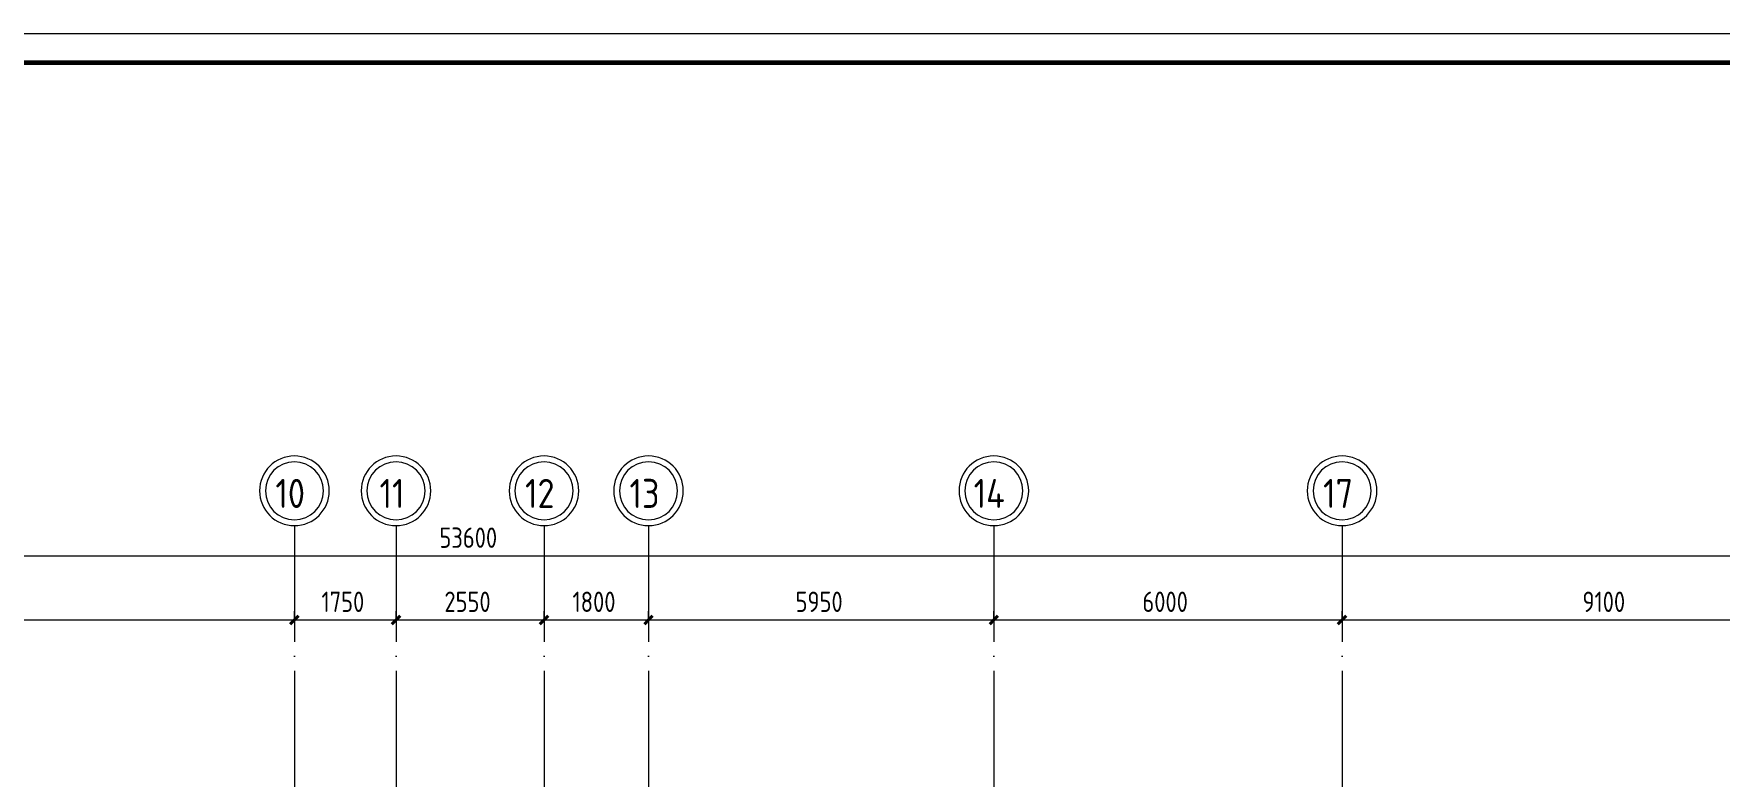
# Model space of a CAD drawing. Header units: millimetres. Extents: x -421858 to 614926, y -468665 to 141641.
# Drawn here: x 126935 to 155991, y 29363 to 42184 of the extents above; entities that cross this region are included whole.
import ezdxf

# ---------------------------------------------------------------- set-up
doc = ezdxf.new("R2010")
doc.units = ezdxf.units.MM
doc.linetypes.add('ADSK_Линия сетки', pattern=[25, 20, -2.5, 0, -2.5])
for name, color, linetype, lineweight in [('Оси', 252, 'Continuous', 9), ('ОФ_рамка', 8, 'Continuous', 60), ('Размеры', 7, 'Continuous', 9)]:
    doc.layers.add(name, color=color, linetype=linetype, lineweight=lineweight)
doc.styles.add('GOST Common_1', font='', dxfattribs={"height": 250})
doc.styles.add('GOST Common_3', font='', dxfattribs={"height": 3.5})
doc.styles.get('GOST Common_1').set_extended_font_data('GOST type B')
doc.styles.get('GOST Common_3').set_extended_font_data('GOST 2.304 type A')

# ---------------------------------------------------------------- blocks, each defined once
blk = doc.blocks.new('2 этаж')
at = {"layer": 'Оси', "color": 251, "linetype": 'ADSK_Линия сетки', "ltscale": 100, "true_color": 0x636466}
for p, q in [((131426, 33713), (131426, -32263)), ((133176, 33713), (133176, -32263)), ((135726, 33713), (135726, -32263)), ((137526, 33713), (137526, -32263)), ((143476, 33713), (143476, -30993)), ((149476, 33713), (149476, -32263))]:
    blk.add_line(p, q, dxfattribs=at)
at = {"layer": 'Оси', "color": 251, "lineweight": 20, "true_color": 0x636466}
for centre, radius, start, end in [((131426, 34313), 600, 0, 180), ((133176, 34313), 600, 0, 180), ((135726, 34313), 600, 0, 180), ((137526, 34313), 600, 0, 180), ((143476, 34313), 600, 0, 180), ((149476, 34313), 600, 0, 180), ((131426, 34313), 500, 0, 180), ((133176, 34313), 500, 0, 180), ((135726, 34313), 500, 0, 180), ((137526, 34313), 500, 0, 180), ((143476, 34313), 500, 0, 180), ((149476, 34313), 500, 0, 180), ((131426, 34313), 600, 180, 0), ((131426, 34313), 500, 180, 0), ((133176, 34313), 600, 180, 0), ((133176, 34313), 500, 180, 0), ((135726, 34313), 600, 180, 0), ((135726, 34313), 500, 180, 0), ((137526, 34313), 600, 180, 0), ((137526, 34313), 500, 180, 0), ((143476, 34313), 600, 180, 0), ((143476, 34313), 500, 180, 0), ((149476, 34313), 600, 180, 0), ((149476, 34313), 500, 180, 0)]:
    blk.add_arc(centre, radius, start, end, dxfattribs=at)
at = {"layer": 'Размеры', "color": 251, "lineweight": 20, "true_color": 0x636466}
for p, q in [((107526, 33194), (161426, 33194)), ((107526, 32090), (131426, 32090)), ((131426, 32090), (131426, 32240)), ((131426, 32090), (131426, 32240)), ((131426, 32090), (131426, 32040)), ((131426, 32090), (133176, 32090)), ((131426, 32090), (131426, 32040)), ((133176, 32090), (133176, 32240)), ((133176, 32090), (133176, 32240)), ((133176, 32090), (133176, 32040)), ((133176, 32090), (135726, 32090)), ((133176, 32090), (133176, 32040)), ((135726, 32090), (135726, 32240)), ((135726, 32090), (135726, 32240)), ((135726, 32090), (135726, 32040)), ((135726, 32090), (137526, 32090)), ((135726, 32090), (135726, 32040)), ((137526, 32090), (137526, 32240)), ((137526, 32090), (137526, 32240)), ((137526, 32090), (137526, 32040)), ((137526, 32090), (143476, 32090)), ((137526, 32090), (137526, 32040)), ((143476, 32090), (143476, 32240)), ((143476, 32090), (143476, 32240)), ((143476, 32090), (143476, 32040)), ((143476, 32090), (149476, 32090)), ((143476, 32090), (143476, 32040)), ((149476, 32090), (149476, 32240)), ((149476, 32090), (149476, 32240)), ((149476, 32090), (149476, 32040)), ((149476, 32090), (158576, 32090)), ((149476, 32090), (149476, 32040))]:
    blk.add_line(p, q, dxfattribs=at)
at = {"layer": 'Размеры', "color": 251, "lineweight": 40, "true_color": 0x636466}
for p, q in [((131426, 32090), (131355, 32019)), ((131426, 32090), (131355, 32019)), ((131426, 32090), (131497, 32161)), ((131426, 32090), (131497, 32161)), ((133176, 32090), (133105, 32019)), ((133176, 32090), (133105, 32019)), ((133176, 32090), (133247, 32161)), ((133176, 32090), (133247, 32161)), ((135726, 32090), (135655, 32019)), ((135726, 32090), (135655, 32019)), ((135726, 32090), (135797, 32161)), ((135726, 32090), (135797, 32161)), ((137526, 32090), (137455, 32019)), ((137526, 32090), (137455, 32019)), ((137526, 32090), (137597, 32161)), ((137526, 32090), (137597, 32161)), ((143476, 32090), (143405, 32019)), ((143476, 32090), (143405, 32019)), ((143476, 32090), (143547, 32161)), ((143476, 32090), (143547, 32161)), ((149476, 32090), (149405, 32019)), ((149476, 32090), (149405, 32019)), ((149476, 32090), (149547, 32161)), ((149476, 32090), (149547, 32161))]:
    blk.add_line(p, q, dxfattribs=at)
at = {"layer": 'Оси', "color": 251, "true_color": 0x636466, "style": 'GOST Common_1', "width": 0.9}
for s, p in [('10', (131099, 34018)), ('11', (132893, 34018)), ('12', (135399, 34018)), ('13', (137199, 34018)), ('14', (143128, 34018)), ('17', (149149, 34018))]:
    blk.add_text(s, height=500, dxfattribs=at).set_placement(p)
at = {"layer": 'Размеры', "color": 251, "lineweight": 20, "true_color": 0x636466, "char_height": 350, "attachment_point": 1, "line_spacing_factor": 1.022761, "style": 'GOST Common_3'}
for s, insert, width in [('53600', (133924, 33681), 1324.48), ('1750', (131892, 32577), 980.83), ('2550', (134010, 32577), 1059.58), ('1800', (136217, 32577), 980.83), ('5950', (140060, 32577), 1059.58), ('6000', (146035, 32577), 1059.58), ('9100', (153617, 32577), 980.83)]:
    blk.add_mtext(s, dxfattribs=dict(at, insert=insert, width=width))
blk = doc.blocks.new('А0')
at = {"layer": 'ОФ_рамка', "color": 0, "linetype": 'Continuous', "lineweight": 5, "ltscale": 100}
blk.add_lwpolyline([(341068, -309617), (222168, -309617)], dxfattribs=at)
at = {"layer": 'ОФ_рамка', "color": 0, "linetype": 'Continuous', "ltscale": 100}
blk.add_lwpolyline([(340568, -310117), (224168, -310117)], dxfattribs=at)

msp = doc.modelspace()

# ---------------------------------------------------------------- block references
msp.add_blockref('2 этаж', (0, 0))
at = {"layer": 'ОФ_рамка', "color": 0, "lineweight": -2}
msp.add_blockref('А0', (-143310, 351801), dxfattribs=at)

doc.saveas('drawing.dxf')
